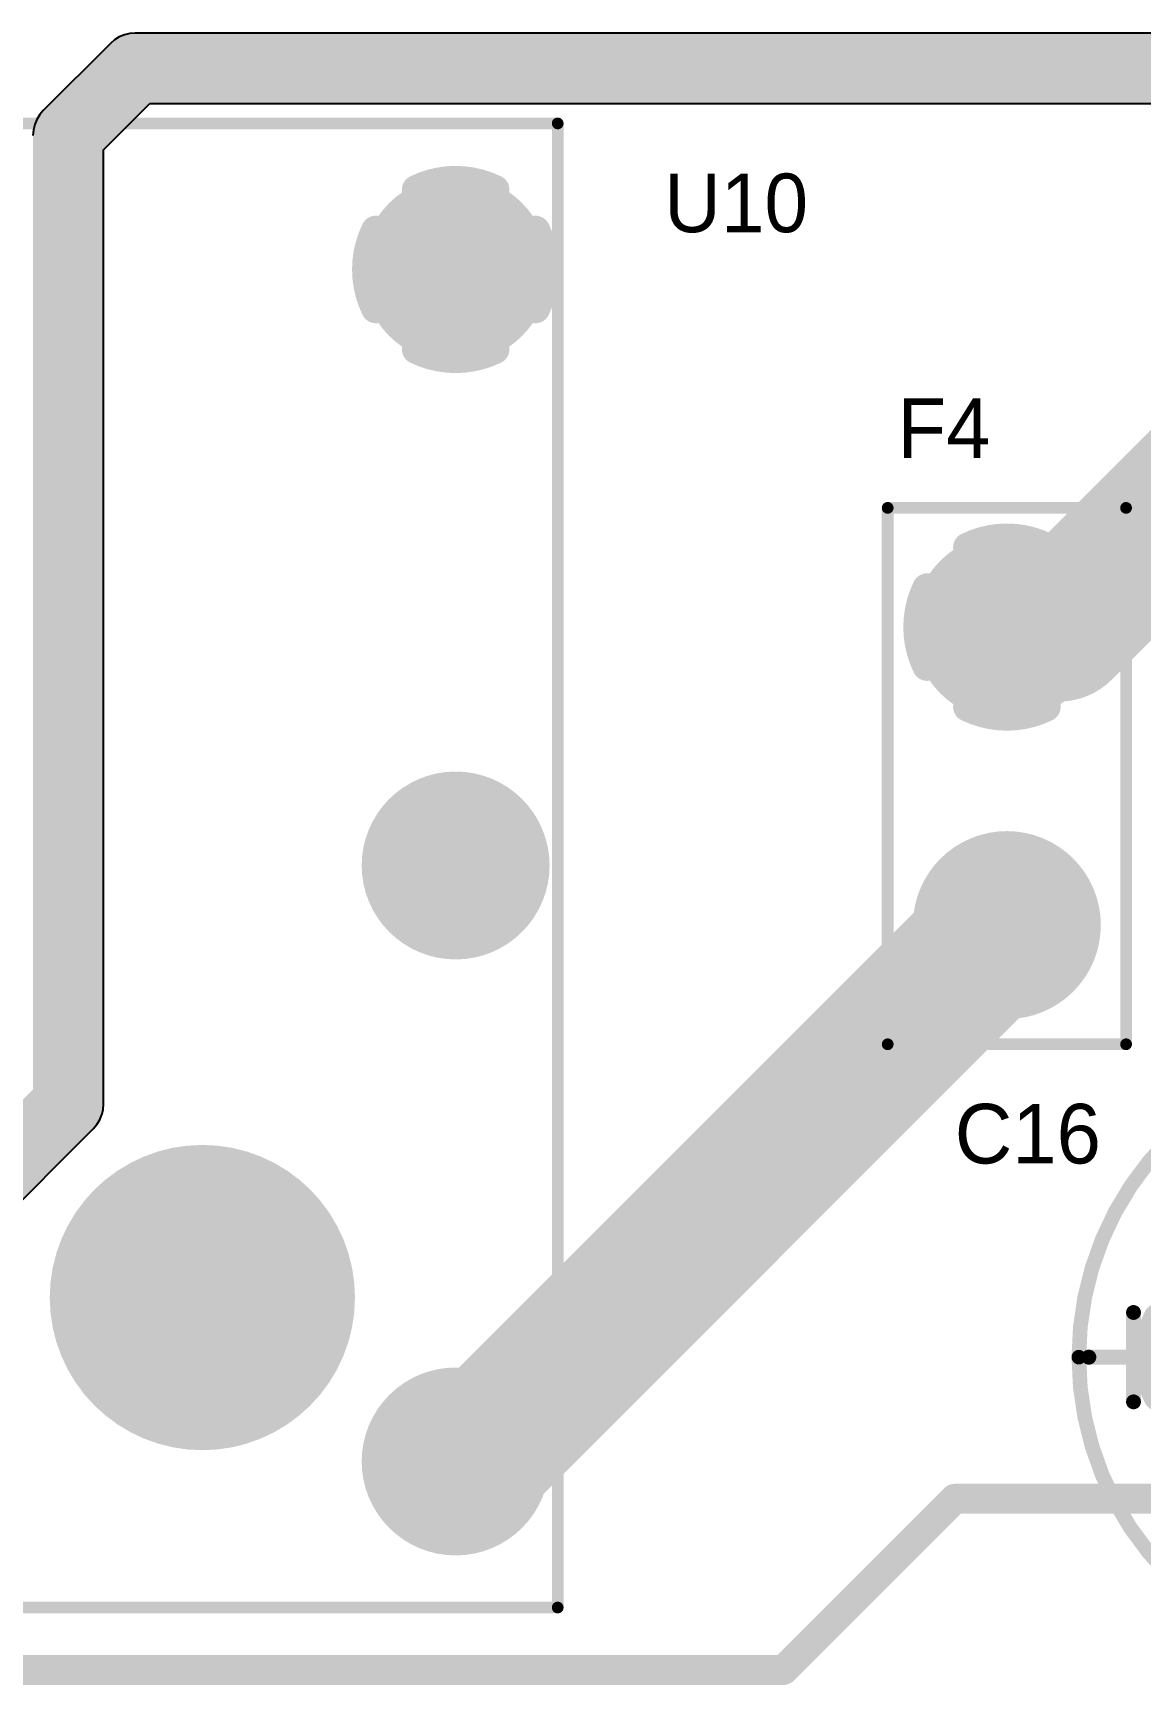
# Model space of a CAD drawing. Header units: millimetres. Extents: x 37 to 228, y -28 to 210.
# Drawn here: x 80.84 to 99.72, y 152.94 to 181.1 of the extents above; entities that cross this region are included whole.
import ezdxf

# ---------------------------------------------------------------- set-up
doc = ezdxf.new("R2010")
doc.units = ezdxf.units.MM
for name, color, linetype in [('BottomLayer', 5, 'Continuous'), ('BottomSolder', 6, 'Continuous'), ('InternalPlane1', 76, 'Continuous'), ('InternalPlane2', 16, 'Continuous'), ('MultiLayer', 9, 'Continuous'), ('TopLayer', 1, 'Continuous'), ('TopOverlay', 2, 'Continuous'), ('TopSolder', 216, 'Continuous')]:
    doc.layers.add(name, color=color, linetype=linetype)

# ---------------------------------------------------------------- blocks, each defined once
blk = doc.blocks.new('F____0_2_75')
at = {"layer": 'BottomLayer', "const_width": 1.5}
for points in [[(-3.29, 0, 1), (-1.79, 0, 1)], [(1.79, 0, 1), (3.29, 0, 1)]]:
    blk.add_lwpolyline(points, format="xyb", close=True, dxfattribs=at)
at = {"layer": 'BottomSolder', "const_width": 1.602}
for points in [[(-3.341, 0, 1), (-1.739, 0, 1)], [(1.739, 0, 1), (3.341, 0, 1)]]:
    blk.add_lwpolyline(points, format="xyb", close=True, dxfattribs=at)
at = {"layer": 'InternalPlane1', "const_width": 1.258}
for points in [[(-3.169, 0, 1), (-1.911, 0, 1)], [(1.911, 0, 1), (3.169, 0, 1)]]:
    blk.add_lwpolyline(points, format="xyb", close=True, dxfattribs=at)
at = {"layer": 'InternalPlane2', "const_width": 0.508}
for points in [[(-3.203, 1.359, -0.230868), (-1.877, 1.359)], [(-3.899, -0.663, -0.230868), (-3.899, 0.663)], [(-1.181, 0.663, -0.230868), (-1.181, -0.663)], [(-1.877, -1.359, -0.230868), (-3.203, -1.359)]]:
    blk.add_lwpolyline(points, format="xyb", dxfattribs=at)
at = {"layer": 'InternalPlane2'}
for points, const_width in [([(-3.33, 1.359, 1), (-3.076, 1.359, 1)], 0.254), ([(-2.004, 1.359, 1), (-1.75, 1.359, 1)], 0.254), ([(1.911, 0, 1), (3.169, 0, 1)], 1.258), ([(-4.026, 0.663, 1), (-3.772, 0.663, 1)], 0.254), ([(-1.308, 0.663, 1), (-1.054, 0.663, 1)], 0.254), ([(-4.026, -0.663, 1), (-3.772, -0.663, 1)], 0.254), ([(-1.308, -0.663, 1), (-1.054, -0.663, 1)], 0.254), ([(-3.33, -1.359, 1), (-3.076, -1.359, 1)], 0.254), ([(-2.004, -1.359, 1), (-1.75, -1.359, 1)], 0.254)]:
    blk.add_lwpolyline(points, format="xyb", close=True, dxfattribs=dict(at, const_width=const_width))
at = {"layer": 'MultiLayer', "const_width": 1.5}
for points in [[(-3.29, 0, 1), (-1.79, 0, 1)], [(1.79, 0, 1), (3.29, 0, 1)]]:
    blk.add_lwpolyline(points, format="xyb", close=True, dxfattribs=at)
at = {"layer": 'TopLayer', "const_width": 1.5}
for points in [[(-3.29, 0, 1), (-1.79, 0, 1)], [(1.79, 0, 1), (3.29, 0, 1)]]:
    blk.add_lwpolyline(points, format="xyb", close=True, dxfattribs=at)
at = {"layer": 'TopOverlay', "const_width": 0.2}
for points in [[(-4.572, -2.032), (-4.572, 2.032)], [(4.572, 2.032), (-4.572, 2.032)], [(4.572, -2.032), (4.572, 2.032)], [(4.572, -2.032), (-4.572, -2.032)]]:
    blk.add_lwpolyline(points, dxfattribs=at)
at = {"layer": 'TopOverlay', "const_width": 0.1}
for points in [[(-4.622, 2.032, 1), (-4.522, 2.032, 1)], [(-4.622, 2.032, 1), (-4.522, 2.032, 1)], [(4.522, 2.032, 1), (4.622, 2.032, 1)], [(4.522, 2.032, 1), (4.622, 2.032, 1)], [(-4.622, -2.032, 1), (-4.522, -2.032, 1)], [(-4.622, -2.032, 1), (-4.522, -2.032, 1)], [(4.522, -2.032, 1), (4.622, -2.032, 1)], [(4.522, -2.032, 1), (4.622, -2.032, 1)]]:
    blk.add_lwpolyline(points, format="xyb", close=True, dxfattribs=at)
at = {"layer": 'TopSolder', "const_width": 1.602}
for points in [[(-3.341, 0, 1), (-1.739, 0, 1)], [(1.739, 0, 1), (3.341, 0, 1)]]:
    blk.add_lwpolyline(points, format="xyb", close=True, dxfattribs=at)
blk = doc.blocks.new('CAP_0_2_89')
at = {"layer": 'BottomLayer', "const_width": 1.25}
for points in [[(-3.165, 0, 1), (-1.915, 0, 1)], [(1.915, 0, 1), (3.165, 0, 1)]]:
    blk.add_lwpolyline(points, format="xyb", close=True, dxfattribs=at)
at = {"layer": 'BottomSolder', "const_width": 1.352}
for points in [[(-3.216, 0, 1), (-1.864, 0, 1)], [(1.864, 0, 1), (3.216, 0, 1)]]:
    blk.add_lwpolyline(points, format="xyb", close=True, dxfattribs=at)
at = {"layer": 'InternalPlane1', "const_width": 0.508}
for points in [[(1.877, 1.359, -0.230868), (3.203, 1.359)], [(1.181, -0.663, -0.230868), (1.181, 0.663)], [(3.899, 0.663, -0.230868), (3.899, -0.663)], [(3.203, -1.359, -0.230868), (1.877, -1.359)]]:
    blk.add_lwpolyline(points, format="xyb", dxfattribs=at)
at = {"layer": 'InternalPlane1'}
for points, const_width in [([(1.75, 1.359, 1), (2.004, 1.359, 1)], 0.254), ([(3.076, 1.359, 1), (3.33, 1.359, 1)], 0.254), ([(-3.169, 0, 1), (-1.911, 0, 1)], 1.258), ([(1.054, 0.663, 1), (1.308, 0.663, 1)], 0.254), ([(3.772, 0.663, 1), (4.026, 0.663, 1)], 0.254), ([(1.054, -0.663, 1), (1.308, -0.663, 1)], 0.254), ([(3.772, -0.663, 1), (4.026, -0.663, 1)], 0.254), ([(1.75, -1.359, 1), (2.004, -1.359, 1)], 0.254), ([(3.076, -1.359, 1), (3.33, -1.359, 1)], 0.254)]:
    blk.add_lwpolyline(points, format="xyb", close=True, dxfattribs=dict(at, const_width=const_width))
at = {"layer": 'InternalPlane2', "const_width": 0.508}
for points in [[(-3.203, 1.359, -0.230868), (-1.877, 1.359)], [(-3.899, -0.663, -0.230868), (-3.899, 0.663)], [(-1.181, 0.663, -0.230868), (-1.181, -0.663)], [(-1.877, -1.359, -0.230868), (-3.203, -1.359)]]:
    blk.add_lwpolyline(points, format="xyb", dxfattribs=at)
at = {"layer": 'InternalPlane2'}
for points, const_width in [([(-3.33, 1.359, 1), (-3.076, 1.359, 1)], 0.254), ([(-2.004, 1.359, 1), (-1.75, 1.359, 1)], 0.254), ([(1.911, 0, 1), (3.169, 0, 1)], 1.258), ([(-4.026, 0.663, 1), (-3.772, 0.663, 1)], 0.254), ([(-1.308, 0.663, 1), (-1.054, 0.663, 1)], 0.254), ([(-4.026, -0.663, 1), (-3.772, -0.663, 1)], 0.254), ([(-1.308, -0.663, 1), (-1.054, -0.663, 1)], 0.254), ([(-3.33, -1.359, 1), (-3.076, -1.359, 1)], 0.254), ([(-2.004, -1.359, 1), (-1.75, -1.359, 1)], 0.254)]:
    blk.add_lwpolyline(points, format="xyb", close=True, dxfattribs=dict(at, const_width=const_width))
at = {"layer": 'MultiLayer', "const_width": 1.25}
for points in [[(-3.165, 0, 1), (-1.915, 0, 1)], [(1.915, 0, 1), (3.165, 0, 1)]]:
    blk.add_lwpolyline(points, format="xyb", close=True, dxfattribs=at)
at = {"layer": 'TopLayer', "const_width": 1.25}
for points in [[(-3.165, 0, 1), (-1.915, 0, 1)], [(1.915, 0, 1), (3.165, 0, 1)]]:
    blk.add_lwpolyline(points, format="xyb", close=True, dxfattribs=at)
at = {"layer": 'TopOverlay'}
for points, const_width in [([(5.25, 0, 1), (-5.25, 0, 1)], 0.25), ([(-4.381, 0.762, 1), (-4.255, 0.762, 1)], 0.127), ([(-5.312, 0, 1), (-5.188, 0, 1)], 0.125), ([(-5.144, 0, 1), (-5.016, 0, 1)], 0.127), ([(-3.873, 0, 1), (-3.747, 0, 1)], 0.127), ([(5.188, 0, 1), (5.312, 0, 1)], 0.125), ([(-4.381, -0.762, 1), (-4.255, -0.762, 1)], 0.127)]:
    blk.add_lwpolyline(points, format="xyb", close=True, dxfattribs=dict(at, const_width=const_width))
at = {"layer": 'TopOverlay', "const_width": 0.254}
for points in [[(-4.318, -0.762), (-4.318, 0.762)], [(-5.08, 0), (-3.81, 0)]]:
    blk.add_lwpolyline(points, dxfattribs=at)
at = {"layer": 'TopSolder', "const_width": 1.352}
for points in [[(-3.216, 0, 1), (-1.864, 0, 1)], [(1.864, 0, 1), (3.216, 0, 1)]]:
    blk.add_lwpolyline(points, format="xyb", close=True, dxfattribs=at)
blk = doc.blocks.new('DC_DC_6W_123')
at = {"layer": 'BottomLayer', "const_width": 1.5}
for points in [[(-3.29, 10.16, 1), (-1.79, 10.16, 1)], [(1.79, 10.16, 1), (3.29, 10.16, 1)], [(-10.91, -10.16, 1), (-9.41, -10.16, 1)], [(-0.75, -10.16, 1), (0.75, -10.16, 1)], [(9.41, -10.16, 1), (10.91, -10.16, 1)]]:
    blk.add_lwpolyline(points, format="xyb", close=True, dxfattribs=at)
at = {"layer": 'BottomSolder', "const_width": 1.602}
for points in [[(-3.341, 10.16, 1), (-1.739, 10.16, 1)], [(1.739, 10.16, 1), (3.341, 10.16, 1)], [(-10.961, -10.16, 1), (-9.359, -10.16, 1)], [(-0.801, -10.16, 1), (0.801, -10.16, 1)], [(9.359, -10.16, 1), (10.961, -10.16, 1)]]:
    blk.add_lwpolyline(points, format="xyb", close=True, dxfattribs=at)
at = {"layer": 'InternalPlane1'}
for points, const_width in [([(-3.169, 10.16, 1), (-1.911, 10.16, 1)], 1.258), ([(1.911, 10.16, 1), (3.169, 10.16, 1)], 1.258), ([(9.37, -8.801, 1), (9.624, -8.801, 1)], 0.254), ([(10.696, -8.801, 1), (10.95, -8.801, 1)], 0.254), ([(-10.789, -10.16, 1), (-9.531, -10.16, 1)], 1.258), ([(-0.629, -10.16, 1), (0.629, -10.16, 1)], 1.258), ([(8.674, -9.497, 1), (8.928, -9.497, 1)], 0.254), ([(11.392, -9.497, 1), (11.646, -9.497, 1)], 0.254), ([(8.674, -10.823, 1), (8.928, -10.823, 1)], 0.254), ([(11.392, -10.823, 1), (11.646, -10.823, 1)], 0.254), ([(9.37, -11.519, 1), (9.624, -11.519, 1)], 0.254), ([(10.696, -11.519, 1), (10.95, -11.519, 1)], 0.254)]:
    blk.add_lwpolyline(points, format="xyb", close=True, dxfattribs=dict(at, const_width=const_width))
at = {"layer": 'InternalPlane1', "const_width": 0.508}
for points in [[(9.497, -8.801, -0.230868), (10.823, -8.801)], [(8.801, -10.823, -0.230868), (8.801, -9.497)], [(11.519, -9.497, -0.230868), (11.519, -10.823)], [(10.823, -11.519, -0.230868), (9.497, -11.519)]]:
    blk.add_lwpolyline(points, format="xyb", dxfattribs=at)
at = {"layer": 'InternalPlane2', "const_width": 1.258}
for points in [[(-3.169, 10.16, 1), (-1.911, 10.16, 1)], [(1.911, 10.16, 1), (3.169, 10.16, 1)], [(-10.789, -10.16, 1), (-9.531, -10.16, 1)], [(-0.629, -10.16, 1), (0.629, -10.16, 1)], [(9.531, -10.16, 1), (10.789, -10.16, 1)]]:
    blk.add_lwpolyline(points, format="xyb", close=True, dxfattribs=at)
at = {"layer": 'MultiLayer', "const_width": 1.5}
for points in [[(-3.29, 10.16, 1), (-1.79, 10.16, 1)], [(1.79, 10.16, 1), (3.29, 10.16, 1)], [(-10.91, -10.16, 1), (-9.41, -10.16, 1)], [(-0.75, -10.16, 1), (0.75, -10.16, 1)], [(9.41, -10.16, 1), (10.91, -10.16, 1)]]:
    blk.add_lwpolyline(points, format="xyb", close=True, dxfattribs=at)
at = {"layer": 'TopLayer', "const_width": 1.5}
for points in [[(-3.29, 10.16, 1), (-1.79, 10.16, 1)], [(1.79, 10.16, 1), (3.29, 10.16, 1)], [(-10.91, -10.16, 1), (-9.41, -10.16, 1)], [(-0.75, -10.16, 1), (0.75, -10.16, 1)], [(9.41, -10.16, 1), (10.91, -10.16, 1)]]:
    blk.add_lwpolyline(points, format="xyb", close=True, dxfattribs=at)
at = {"layer": 'TopOverlay', "const_width": 0.2}
for points in [[(-12.65, 11.9), (-12.65, -11.9)], [(-12.65, 11.9), (12.65, 11.9)], [(12.65, 11.9), (12.65, 0.635)], [(12.65, 0.635), (12.65, -11.9)], [(-12.65, -11.9), (12.65, -11.9)]]:
    blk.add_lwpolyline(points, dxfattribs=at)
at = {"layer": 'TopOverlay'}
for points, const_width in [([(-12.7, 11.9, 1), (-12.6, 11.9, 1)], 0.1), ([(-12.7, 11.9, 1), (-12.6, 11.9, 1)], 0.1), ([(12.6, 11.9, 1), (12.7, 11.9, 1)], 0.1), ([(12.6, 11.9, 1), (12.7, 11.9, 1)], 0.1), ([(5.33, 10.16, 1), (5.08, 10.16, 1)], 0.25), ([(5.018, 10.16, 1), (5.142, 10.16, 1)], 0.125), ([(5.268, 10.16, 1), (5.393, 10.16, 1)], 0.125), ([(12.6, 0.635, 1), (12.7, 0.635, 1)], 0.1), ([(12.6, 0.635, 1), (12.7, 0.635, 1)], 0.1), ([(-12.7, -11.9, 1), (-12.6, -11.9, 1)], 0.1), ([(-12.7, -11.9, 1), (-12.6, -11.9, 1)], 0.1), ([(12.6, -11.9, 1), (12.7, -11.9, 1)], 0.1), ([(12.6, -11.9, 1), (12.7, -11.9, 1)], 0.1)]:
    blk.add_lwpolyline(points, format="xyb", close=True, dxfattribs=dict(at, const_width=const_width))
at = {"layer": 'TopSolder', "const_width": 1.602}
for points in [[(-3.341, 10.16, 1), (-1.739, 10.16, 1)], [(1.739, 10.16, 1), (3.341, 10.16, 1)], [(-10.961, -10.16, 1), (-9.359, -10.16, 1)], [(-0.801, -10.16, 1), (0.801, -10.16, 1)], [(9.359, -10.16, 1), (10.961, -10.16, 1)]]:
    blk.add_lwpolyline(points, format="xyb", close=True, dxfattribs=at)

msp = doc.modelspace()

# ---------------------------------------------------------------- linework, layer by layer
at = {"layer": 'BottomLayer', "const_width": 2.5}
msp.add_lwpolyline([(82.473, 159.542, 1), (84.973, 159.542, 1)], format="xyb", close=True, dxfattribs=at)
at = {"layer": 'BottomSolder', "const_width": 2.602}
msp.add_lwpolyline([(82.422, 159.542, 1), (85.024, 159.542, 1)], format="xyb", close=True, dxfattribs=at)
at = {"layer": 'InternalPlane1'}
for p, q in [((82.486, 181.091), (82.394, 181.069)), ((82.58, 181.099), (82.486, 181.091)), ((163.86, 181.099), (82.58, 181.099)), ((82.154, 180.923), (81.011, 179.78)), ((82.226, 180.984), (82.154, 180.923)), ((82.307, 181.033), (82.226, 180.984)), ((82.394, 181.069), (82.307, 181.033)), ((80.95, 179.708), (80.901, 179.627)), ((81.011, 179.78), (80.95, 179.708)), ((82.039, 179.105), (82.829, 179.895)), ((82.829, 179.895), (163.385, 179.895)), ((80.843, 179.448), (80.835, 179.354)), ((80.865, 179.54), (80.843, 179.448)), ((80.901, 179.627), (80.865, 179.54)), ((82.039, 162.844), (82.039, 179.105)), ((82.031, 162.75), (82.039, 162.844)), ((81.863, 162.418), (81.924, 162.49)), ((81.924, 162.49), (81.973, 162.571)), ((81.973, 162.571), (81.999, 162.632)), ((81.999, 162.632), (82.009, 162.658)), ((82.009, 162.658), (82.014, 162.676)), ((82.014, 162.676), (82.031, 162.75)), ((78.561, 159.116), (81.863, 162.418))]:
    msp.add_line(p, q, dxfattribs=at)
at = {"layer": 'InternalPlane1', "const_width": 1.2}
for points in [[(81.437, 179.354), (82.58, 180.497)], [(82.58, 180.497), (163.86, 180.497)], [(81.437, 162.844), (81.437, 179.354)], [(78.135, 159.542), (81.437, 162.844)]]:
    msp.add_lwpolyline(points, dxfattribs=at)
at = {"layer": 'InternalPlane1'}
for points, const_width in [([(82.28, 180.497, 1), (82.88, 180.497, 1)], 0.6), ([(82.28, 180.497, 1), (82.88, 180.497, 1)], 0.6), ([(81.137, 179.354, 1), (81.737, 179.354, 1)], 0.6), ([(81.137, 179.354, 1), (81.737, 179.354, 1)], 0.6), ([(81.137, 162.844, 1), (81.737, 162.844, 1)], 0.6), ([(81.137, 162.844, 1), (81.737, 162.844, 1)], 0.6), ([(82.719, 159.542, 1), (84.727, 159.542, 1)], 2.008)]:
    msp.add_lwpolyline(points, format="xyb", close=True, dxfattribs=dict(at, const_width=const_width))
at = {"layer": 'InternalPlane2'}
for p, q in [((82.486, 181.091), (82.394, 181.069)), ((82.58, 181.099), (82.486, 181.091)), ((135.283, 181.099), (82.58, 181.099)), ((82.154, 180.923), (81.011, 179.78)), ((82.226, 180.984), (82.154, 180.923)), ((82.307, 181.033), (82.226, 180.984)), ((82.394, 181.069), (82.307, 181.033)), ((80.95, 179.708), (80.901, 179.627)), ((81.011, 179.78), (80.95, 179.708)), ((82.039, 179.105), (82.829, 179.895)), ((82.829, 179.895), (135.283, 179.895)), ((80.843, 179.448), (80.835, 179.354)), ((80.865, 179.54), (80.843, 179.448)), ((80.901, 179.627), (80.865, 179.54)), ((82.039, 162.844), (82.039, 179.105)), ((82.031, 162.75), (82.039, 162.844)), ((81.863, 162.418), (81.924, 162.49)), ((81.924, 162.49), (81.973, 162.571)), ((81.973, 162.571), (81.999, 162.632)), ((81.999, 162.632), (82.009, 162.658)), ((82.009, 162.658), (82.014, 162.676)), ((82.014, 162.676), (82.031, 162.75)), ((78.561, 159.116), (81.863, 162.418))]:
    msp.add_line(p, q, dxfattribs=at)
at = {"layer": 'InternalPlane2', "const_width": 1.2}
for points in [[(81.437, 179.354), (82.58, 180.497)], [(82.58, 180.497), (135.793, 180.497)], [(81.437, 162.844), (81.437, 179.354)], [(78.135, 159.542), (81.437, 162.844)]]:
    msp.add_lwpolyline(points, dxfattribs=at)
at = {"layer": 'InternalPlane2'}
for points, const_width in [([(82.28, 180.497, 1), (82.88, 180.497, 1)], 0.6), ([(82.28, 180.497, 1), (82.88, 180.497, 1)], 0.6), ([(81.137, 179.354, 1), (81.737, 179.354, 1)], 0.6), ([(81.137, 179.354, 1), (81.737, 179.354, 1)], 0.6), ([(81.137, 162.844, 1), (81.737, 162.844, 1)], 0.6), ([(81.137, 162.844, 1), (81.737, 162.844, 1)], 0.6), ([(82.719, 159.542, 1), (84.727, 159.542, 1)], 2.008)]:
    msp.add_lwpolyline(points, format="xyb", close=True, dxfattribs=dict(at, const_width=const_width))
at = {"layer": 'MultiLayer', "const_width": 2.5}
msp.add_lwpolyline([(82.473, 159.542, 1), (84.973, 159.542, 1)], format="xyb", close=True, dxfattribs=at)
at = {"layer": 'TopLayer'}
for points, const_width in [([(98.328, 170.972), (101.122, 173.766)], 2.54), ([(97.439, 170.972), (98.328, 170.972)], 2.54), ([(92.486, 160.939), (97.439, 165.892)], 2.54), ([(88.295, 156.748), (92.486, 160.939)], 2.54), ([(88.041, 156.748), (88.295, 156.748)], 2.54), ([(93.629, 153.192), (96.55, 156.113)], 0.508), ([(96.55, 156.113), (110.52, 156.113)], 0.508), ([(61.498, 153.192), (93.629, 153.192)], 0.508)]:
    msp.add_lwpolyline(points, dxfattribs=dict(at, const_width=const_width))
for points, const_width in [([(96.804, 170.972, 1), (98.074, 170.972, 1)], 1.27), ([(97.693, 170.972, 1), (98.963, 170.972, 1)], 1.27), ([(97.693, 170.972, 1), (98.963, 170.972, 1)], 1.27), ([(96.804, 165.892, 1), (98.074, 165.892, 1)], 1.27), ([(91.851, 160.939, 1), (93.121, 160.939, 1)], 1.27), ([(91.851, 160.939, 1), (93.121, 160.939, 1)], 1.27), ([(82.473, 159.542, 1), (84.973, 159.542, 1)], 2.5), ([(87.406, 156.748, 1), (88.676, 156.748, 1)], 1.27), ([(87.66, 156.748, 1), (88.93, 156.748, 1)], 1.27), ([(87.66, 156.748, 1), (88.93, 156.748, 1)], 1.27), ([(96.423, 156.113, 1), (96.677, 156.113, 1)], 0.254), ([(96.423, 156.113, 1), (96.677, 156.113, 1)], 0.254), ([(93.502, 153.192, 1), (93.756, 153.192, 1)], 0.254), ([(93.502, 153.192, 1), (93.756, 153.192, 1)], 0.254)]:
    msp.add_lwpolyline(points, format="xyb", close=True, dxfattribs=dict(at, const_width=const_width))
at = {"layer": 'TopSolder', "const_width": 2.602}
msp.add_lwpolyline([(82.422, 159.542, 1), (85.024, 159.542, 1)], format="xyb", close=True, dxfattribs=at)

# ---------------------------------------------------------------- block references
for name, p, rotation in [('DC_DC_6W_123', (77.881, 166.908), 90), ('F____0_2_75', (97.439, 168.432), 270)]:
    msp.add_blockref(name, p, dxfattribs=dict(rotation=rotation))
msp.add_blockref('CAP_0_2_89', (103.916, 158.526))

# ---------------------------------------------------------------- texts
at = {"layer": 'TopOverlay'}
for s, height, p in [('U10', 1, (91.597, 177.703)), ('F4', 1.016, (95.572, 173.855)), ('C16', 1.016, (96.55, 161.828))]:
    msp.add_text(s, height=height, dxfattribs=at).set_placement(p)

doc.saveas('drawing.dxf')
